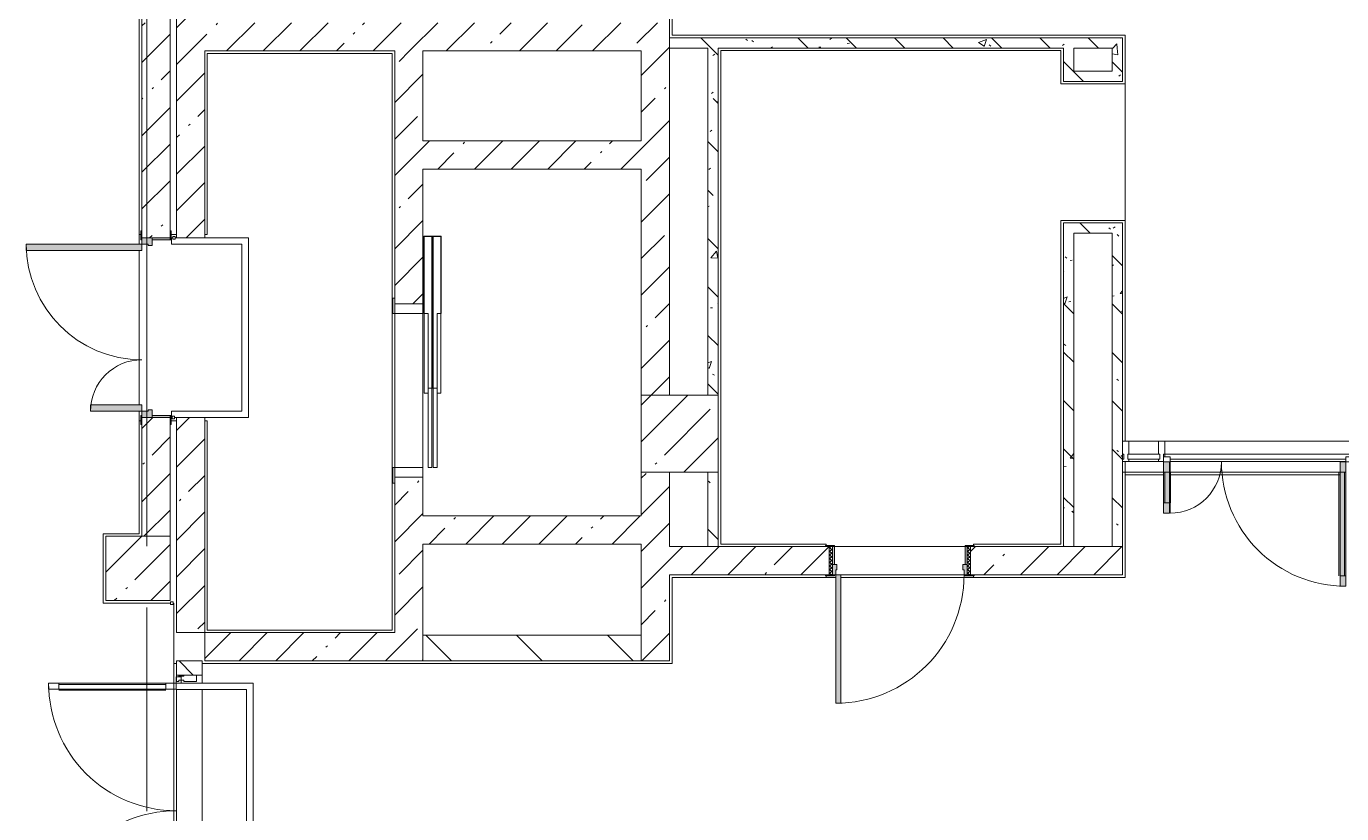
# Model space of a CAD drawing. Header units: millimetres. Extents: x 81368 to 286493, y -8553 to 29000.
# Drawn here: x 196853 to 207100, y 9040 to 15172 of the extents above; entities that cross this region are included whole.
import ezdxf

# ---------------------------------------------------------------- set-up
doc = ezdxf.new("R2010")
doc.units = ezdxf.units.MM
doc.linetypes.add('Осевая', pattern=[3175, 635, -476.25, 1587.5, -476.25])
for name, color, linetype, lineweight, true_color in [('A-DETL-GENF-7', 7, 'Continuous', 5, 0xaaaaaa), ('A-DETL-GENF-8', 7, 'Continuous', 5, 0xe2e2e2), ('A-DOOR-5', 7, 'Continuous', 5, 0xe2e2e2), ('A-DOOR-6', 7, 'Continuous', 5, 0xaaaaaa), ('A-DOOR-FRAM-4', 7, 'Continuous', 5, 0xe2e2e2), ('A-DOOR-FRAM-5', 7, 'Continuous', 5, 0xaaaaaa), ('A-FLOR-3', 7, 'Continuous', 5, 0xaaaaaa), ('I-WALL-8', 7, 'Continuous', 5, 0x787878)]:
    doc.layers.add(name, color=color, linetype=linetype, lineweight=lineweight, true_color=true_color)
for name, color, linetype, lineweight in [('A-GLAZ-CURT-1', 7, 'Continuous', 5), ('A-GLAZ-CWMG-2', 7, 'Continuous', 5), ('A-WALL', 7, 'Continuous', 9), ('A-WALL-6', 7, 'Continuous', 5), ('I-WALL-6', 7, 'Continuous', 5), ('S-COLS-1', 7, 'Continuous', 5), ('Оси', 7, 'Continuous', 9), ('Оси-2', 7, 'Осевая', 9)]:
    doc.layers.add(name, color=color, linetype=linetype, lineweight=lineweight)
pattern_1 = [(45, (159482.88, 0), (-285.123, 285.123), []), (45, (159768, 0), (-285.123, 285.123), [504.031, -100.806, 16.764, -84.042])]
pattern_2 = [(135, (159482.9, 0), (-377.171, -377.171), [533.4, -88.9, 17.78, -88.9]), (135, (159482.9, 376.94), (-377.171, -377.171), []), (50, (159482.9, 0), (637.6445, -55.7866), [66.675, -733.425]), (355, (159482.9, 0), (-123.349, 668.699), [53.34, -586.74]), (100.451, (159536, -4.65), (514.299, 612.908), [56.665, -623.315]), (46.184, (159482.9, 177.8), (948.776, -147.15), [100.012, -1100.137]), (96.636, (159561.9, 165.5), (830.909, 865.997), [84.998, -934.973]), (351.184, (159482.9, 177.8), (830.918, 865.988), [80.01, -880.11]), (21, (159571.8, 133.35), (530.6506, -357.928), [66.675, -733.425]), (326, (159571.8, 133.35), (216.308, 644.6585), [53.34, -586.74]), (71.451, (159616, 103.5), (746.9596, 286.724), [56.665, -623.315]), (37.5, (159482.88, 0), (10.8105, 295.9426), [16.764, -562.864, 16.764, -578.866, -588.962]), (37.5, (159482.88, 0), (10.8105, 295.9426), [-1175.258, 16.764, -572.198]), (7.5, (159482.88, 0), (233.8692, 350.6318), [16.764, -322.834, 16.764, -549.529, -224.472]), (7.5, (159482.88, 0), (233.8692, 350.6318), [-905.891, 16.764, -207.708]), (327.5, (159284.63, 0), (474.5678, -20.0513), [16.764, -205.486, 16.764, -676.656, -920.115]), (327.5, (159284.63, 0), (474.5678, -20.0513), [-915.67, 16.764, -903.351]), (317.5, (159195.73, 0), (518.452, 88.9934), [16.764, -272.161, 16.764, -443.738, -653.415]), (317.5, (159195.73, 0), (518.452, 88.9934), [-749.427, 16.764, -636.651])]
pattern_3 = [(135, (159482.9, 0), (-353.5534, -353.5534), [])]

# ---------------------------------------------------------------- blocks, each defined once
blk = doc.blocks.new('110_Дверь_СКБ_1Ст_Внутренняя1 - Д-11 1100x2100h_кладовые _все__ коридор _между помещениями блока столовой__ моечные _все_-32089417-1_2_3_птичка')
at = {"layer": 'A-DOOR-5'}
h = blk.add_hatch(color=256, dxfattribs=at)
h.paths.add_polyline_path([(522.5, 110), (512.5, 110), (512.5, 70), (502.5, 70), (502.5, 30), (537.5, 30), (537.5, 110)])
h.paths.add_polyline_path([(-497.5, 110), (-512.5, 110), (-512.5, 30), (-477.5, 30), (-477.5, 70), (-487.5, 70), (-487.5, 110)])
at = {"layer": 'A-DOOR-6'}
h = blk.add_hatch(dxfattribs=at)
h.set_pattern_fill('FP_126', color=256, style=0, pattern_type=2)
h.set_pattern_definition([(135, (1751.41, 174.685), (-14.14214, -14.14214), []), (225, (1751.41, 174.685), (14.14214, -14.14214), [])])
h.paths.add_polyline_path([(537.5, 110), (537.5, -110), (562.5, -110), (562.5, 110)])
at = {"layer": 'A-DOOR-FRAM-4'}
for points in [[(512.5, 1110), (472.5, 1110), (472.5, 110), (512.5, 110), (512.5, 1030.8)], [(-537.5, 118), (-567.5, 118), (-562.5, 110), (-497.5, 115.3), (-497.5, 118), (-517.5, 118)], [(562.5, 118), (522.5, 118), (522.5, 110), (592.5, 110), (587.5, 118)], [(-512.5, 30), (-512.5, -110), (-497.5, -110), (-497.5, 30)], [(522.5, 30), (522.5, -110), (537.5, -110), (537.5, 30)], [(-567.5, -110), (-562.5, -118), (-497.5, -118), (-497.5, -110), (-562.5, -110)], [(537.5, -110), (522.5, -115.3), (522.5, -118), (592.5, -118), (587.5, -110), (562.5, -110)]]:
    blk.add_hatch(color=256, dxfattribs=at).paths.add_polyline_path(points)
at = {"layer": 'A-DOOR-FRAM-5'}
h = blk.add_hatch(dxfattribs=at)
h.set_pattern_fill('FP_127', color=256, style=0, pattern_type=2)
h.set_pattern_definition([(45, (-371.384, 174.685), (-14.1421, 14.1421), []), (135, (-371.384, 174.685), (-14.1421, -14.1421), [])])
h.paths.add_polyline_path([(-512.5, 110), (-537.5, 110), (-537.5, -110), (-512.5, -110), (-512.5, 16)])
at = {"layer": 'A-DOOR-6'}
for p, q in [((512.5, 1110), (472.5, 1110)), ((472.5, 1110), (472.5, 110)), ((512.5, 110), (512.5, 1110)), ((472.5, 110), (512.5, 110))]:
    blk.add_line(p, q, dxfattribs=at)
blk.add_arc((512.5, 110), 1000, 90, 180, dxfattribs=at)
at = {"layer": 'A-DOOR-FRAM-5'}
for p, q in [((-497.5, 118), (-567.5, 118)), ((-567.5, 118), (-567.5, 110)), ((-567.5, 110), (-497.5, 110)), ((-512.5, 110), (-537.5, 110)), ((-537.5, 110), (-537.5, -110)), ((-487.5, 110), (-512.5, 110)), ((-512.5, 110), (-512.5, 30)), ((-512.5, -110), (-512.5, 110)), ((-497.5, 110), (-512.5, 110)), ((-512.5, 110), (-512.5, 109)), ((-512.5, 109), (-497.5, 109)), ((-497.5, 110), (-497.5, 118)), ((-497.5, 109), (-497.5, 110)), ((-487.5, 70), (-487.5, 110)), ((512.5, 110), (512.5, 70)), ((537.5, 110), (512.5, 110)), ((592.5, 118), (522.5, 118)), ((522.5, 118), (522.5, 110)), ((537.5, 110), (522.5, 110)), ((522.5, 110), (522.5, 109)), ((522.5, 110), (592.5, 110)), ((522.5, 109), (537.5, 109)), ((537.5, 30), (537.5, 110)), ((562.5, 110), (537.5, 110)), ((537.5, 110), (537.5, -110)), ((537.5, 109), (537.5, 110)), ((562.5, -110), (562.5, 110)), ((592.5, 110), (592.5, 118)), ((-512.5, 30), (-477.5, 30)), ((-497.5, 30), (-512.5, 30)), ((-512.5, 30), (-512.5, -110)), ((-497.5, -110), (-497.5, 30)), ((-477.5, 70), (-487.5, 70)), ((-477.5, 30), (-477.5, 70)), ((512.5, 70), (502.5, 70)), ((502.5, 70), (502.5, 30)), ((502.5, 30), (537.5, 30)), ((537.5, 30), (522.5, 30)), ((522.5, 30), (522.5, -110)), ((537.5, -110), (537.5, 30)), ((-497.5, -110), (-567.5, -110)), ((-567.5, -110), (-567.5, -118)), ((-567.5, -118), (-497.5, -118)), ((-537.5, -110), (-512.5, -110)), ((-512.5, -110), (-497.5, -110)), ((-497.5, -118), (-497.5, -110)), ((522.5, -110), (537.5, -110)), ((592.5, -110), (522.5, -110)), ((522.5, -110), (522.5, -118)), ((522.5, -118), (592.5, -118)), ((537.5, -110), (562.5, -110)), ((592.5, -118), (592.5, -110))]:
    blk.add_line(p, q, dxfattribs=at)
blk = doc.blocks.new('Дверь_Витражная_остекление_ - ДВН_ДАО_Главный вход_1800 в свету 5-32258809-1_2_3_птичка')
at = {"layer": 'A-DETL-GENF-7'}
for p, q in [((-993, -1013), (-993, -21)), ((-993, -21), (-993, -1013)), ((-993, -100), (-948, -100)), ((-983, -933), (-983, -100)), ((-948, -1013), (-948, -21)), ((-948, -1013), (-948, -21)), ((-939, -933), (-939, -100)), ((989, -933), (989, -100)), ((998, -1013), (998, -20)), ((998, -20), (998, -1013)), ((1043, -100), (998, -100)), ((1033, -933), (1033, -100)), ((1043, -1013), (1043, -20)), ((1043, -1013), (1043, -20)), ((-993, -933), (-948, -933)), ((-993, -1013), (-948, -1013)), ((-993, -1013), (-948, -1013)), ((1043, -933), (998, -933)), ((1043, -1013), (998, -1013)), ((998, -1013), (1043, -1013))]:
    blk.add_line(p, q, dxfattribs=at)
at = {"layer": 'A-DOOR-6'}
for p, q in [((-1043, 20), (-993, 20)), ((-1043, -20), (-1043, 20)), ((-993, 20), (-993, -20)), ((993, 20), (1043, 20)), ((993, -20), (993, 20)), ((1043, 20), (1043, -20)), ((-993, -20), (-1043, -20)), ((-993, -1013), (-993, -21)), ((1043, -20), (993, -20)), ((993, -1013), (993, -21))]:
    blk.add_line(p, q, dxfattribs=at)
for centre, start, end in [((-993, -20), 270, 0), ((993, -20), 180, 270)]:
    blk.add_arc(centre, 993, start, end, dxfattribs=at)
blk = doc.blocks.new('110_Дверь_СКБ_2Ст - Д-2 1450x2100h_Лестничная клетка EIS60-31891763-1_2_3_птичка')
at = {"layer": 'A-DOOR-5'}
for points in [[(612.5, 1010), (612.5, 110), (662.5, 110), (662.5, 1010)], [(-637.5, 110), (-587.5, 110), (-587.5, 510), (-637.5, 510), (-637.5, 130)], [(697.5, -110), (712.5, -110), (712.5, 30), (697.5, 30)]]:
    blk.add_hatch(color=256, dxfattribs=at).paths.add_polyline_path(points)
h = blk.add_hatch(color=256, dxfattribs=at)
h.paths.add_polyline_path([(-687.5, 110), (-687.5, 30), (-627.5, 30), (-627.5, 60), (-637.5, 60), (-637.5, 110), (-657.8, 110)])
h.paths.add_polyline_path([(652.5, 30), (712.5, 30), (712.5, 110), (662.5, 110), (662.5, 60), (652.5, 60), (652.5, 50)])
at = {"layer": 'A-DOOR-FRAM-4'}
for points in [[(-742.5, 118), (-742.5, 110), (-672.5, 115.4), (-672.5, 118), (-712.5, 118)], [(697.5, 110), (767.5, 110), (767.5, 118), (697.5, 118)], [(-687.5, -110), (-672.5, -110), (-672.5, 30), (-687.5, 30)], [(-742.5, -118), (-672.5, -118), (-672.5, -110), (-742.5, -110)], [(697.5, -110), (697.5, -118), (767.5, -118), (767.5, -110), (712.5, -110)]]:
    blk.add_hatch(color=256, dxfattribs=at).paths.add_polyline_path(points)
at = {"layer": 'A-DOOR-6'}
for p, q in [((662.5, 1010), (612.5, 1010)), ((612.5, 1010), (612.5, 110)), ((662.5, 110), (662.5, 1010)), ((-637.5, 510), (-637.5, 110)), ((-587.5, 510), (-637.5, 510)), ((-587.5, 110), (-587.5, 510)), ((-637.5, 110), (-587.5, 110)), ((612.5, 110), (662.5, 110))]:
    blk.add_line(p, q, dxfattribs=at)
for centre, radius, start, end in [((662.5, 110), 900, 90, 180), ((-637.5, 110), 400, 360, 90)]:
    blk.add_arc(centre, radius, start, end, dxfattribs=at)
at = {"layer": 'A-DOOR-FRAM-5'}
for p, q in [((-672.5, 118), (-742.5, 118)), ((-742.5, 118), (-742.5, 110)), ((-742.5, 110), (-672.5, 110)), ((-637.5, 110), (-687.5, 110)), ((-687.5, 110), (-687.5, 30)), ((-672.5, 110), (-672.5, 118)), ((-637.5, 60), (-637.5, 110)), ((662.5, 110), (662.5, 60)), ((712.5, 110), (662.5, 110)), ((767.5, 118), (697.5, 118)), ((697.5, 118), (697.5, 110)), ((697.5, 110), (767.5, 110)), ((712.5, 30), (712.5, 110)), ((767.5, 110), (767.5, 118)), ((-687.5, 30), (-627.5, 30)), ((-672.5, 30), (-687.5, 30)), ((-687.5, 30), (-687.5, -110)), ((-672.5, -110), (-672.5, 30)), ((-627.5, 60), (-637.5, 60)), ((-627.5, 30), (-627.5, 60)), ((662.5, 60), (652.5, 60)), ((652.5, 60), (652.5, 30)), ((652.5, 30), (712.5, 30)), ((712.5, 30), (697.5, 30)), ((697.5, 30), (697.5, -110)), ((712.5, -110), (712.5, 30)), ((-672.5, -110), (-742.5, -110)), ((-742.5, -110), (-742.5, -118)), ((-742.5, -118), (-672.5, -118)), ((-687.5, -110), (-672.5, -110)), ((-672.5, -118), (-672.5, -110)), ((697.5, -110), (712.5, -110)), ((767.5, -110), (697.5, -110)), ((697.5, -110), (697.5, -118)), ((697.5, -118), (767.5, -118)), ((767.5, -118), (767.5, -110))]:
    blk.add_line(p, q, dxfattribs=at)
blk = doc.blocks.new('BSC_Колонна _Прямоугольная - 500х500-V164-1_2_3_птичка')
at = {"layer": 'S-COLS-1'}
h = blk.add_hatch(dxfattribs=at)
h.set_pattern_fill('FP_182', color=256, style=0, pattern_type=2)
h.set_pattern_definition([(45, (-38240, -10950), (-285.123, 285.123), []), (45, (-37954.88, -10950), (-285.123, 285.123), [504.031, -100.806, 16.764, -84.042])])
h.paths.add_polyline_path([(-250, -250), (250, -250), (250, 250), (-250, 250), (-250, -70)])
for p, q in [((250, 250), (-250, 250)), ((-250, 250), (-250, -250)), ((250, -250), (250, 250)), ((-250, -250), (250, -250))]:
    blk.add_line(p, q, dxfattribs=at)
blk = doc.blocks.new('DOR_Дверь лифта - 1350х2050h-V170-1_2_3_птичка')
at = {"layer": 'A-DOOR-6'}
for p, q in [((-600, 125), (-720, 125)), ((-720, 125), (-720, 110)), ((-720, 110), (-600, 110)), ((-675, 110), (-675, -110)), ((-600, 110), (-675, 110)), ((-600, 110), (-600, 125)), ((600, 110), (-600, 110)), ((-600, 110), (-600, -110)), ((720, 125), (600, 125)), ((600, 125), (600, 110)), ((600, -110), (600, 110)), ((675, 110), (600, 110)), ((600, 110), (720, 110)), ((675, -110), (675, 110)), ((720, 110), (720, 125)), ((-675, -110), (-600, -110)), ((-600, -110), (600, -110)), ((-600, -150), (-600, -180)), ((20, -150), (-600, -150)), ((-600, -180), (20, -180)), ((-600, -190), (-600, -220)), ((20, -190), (-600, -190)), ((-20, -120), (-20, -150)), ((600, -120), (-20, -120)), ((-20, -150), (600, -150)), ((20, -180), (20, -150)), ((20, -220), (20, -190)), ((600, -110), (675, -110)), ((600, -150), (600, -120)), ((-600, -220), (20, -220)), ((-20, -220), (-20, -250)), ((600, -220), (-20, -220)), ((-20, -250), (600, -250)), ((600, -250), (600, -220))]:
    blk.add_line(p, q, dxfattribs=at)
at = {"layer": 'A-DOOR-FRAM-5'}
for p, q in [((1200, -180), (20, -180)), ((20, -180), (20, -183)), ((20, -183), (1203, -183)), ((1203, -187), (20, -187)), ((20, -187), (20, -190)), ((20, -190), (1200, -190)), ((600, -117), (600, -120)), ((1203, -117), (600, -117)), ((600, -120), (1200, -120)), ((1200, -120), (1200, -180)), ((1200, -190), (1200, -250)), ((1203, -183), (1203, -117)), ((1203, -253), (1203, -187)), ((600, -250), (600, -253)), ((1200, -250), (600, -250)), ((600, -253), (1203, -253))]:
    blk.add_line(p, q, dxfattribs=at)
blk = doc.blocks.new('Прямоугольный импост - Импост структурный с накладкой - 160мм Темный-32469899-1_2_3_птичка')
at = {"layer": 'A-GLAZ-CWMG-2'}
for p, q in [((0, 17), (-50, 17)), ((-50, 17), (-50, 0)), ((-50, 0), (-40, 0)), ((-40, 0), (-40, -40)), ((-10, -40), (-10, 0)), ((-10, 0), (0, 0)), ((0, 0), (0, 17)), ((-40, -40), (-50, -40)), ((-50, -40), (-50, -140)), ((0, -40), (-10, -40)), ((0, -140), (0, -40)), ((-50, -140), (0, -140))]:
    blk.add_line(p, q, dxfattribs=at)
blk = doc.blocks.new('Прямоугольный импост - Импост структурный с накладкой - 160мм Темный-32467808-1_2_3_птичка')
at = {"layer": 'A-GLAZ-CWMG-2'}
for p, q in [((-50, 40), (-50, 140)), ((-50, 140), (0, 140)), ((0, 140), (0, 40)), ((-40, 40), (-50, 40)), ((-50, -17), (-50, 0)), ((-50, 0), (-40, 0)), ((-40, 0), (-40, 40)), ((-10, 40), (-10, 0)), ((0, 40), (-10, 40)), ((-10, 0), (0, 0)), ((0, 0), (0, -17)), ((0, -17), (-50, -17))]:
    blk.add_line(p, q, dxfattribs=at)
blk = doc.blocks.new('Системная панель - Стекло - 40мм-32785804-1_2_3_птичка')
at = {"layer": 'A-GLAZ-CURT-1'}
for p, q in [((125, 0), (-125, 0)), ((-125, 0), (-125, -40)), ((125, -40), (125, 0)), ((-125, -40), (125, -40))]:
    blk.add_line(p, q, dxfattribs=at)
blk = doc.blocks.new('Дверь_Витражная_остекление_ - В-9-32786634-1_2_3_птичка')
at = {"layer": 'A-DETL-GENF-8'}
for points in [[(-639.5, 989), (-684.5, 989), (-684.5, 20), (-639.5, 20), (-639.5, 920)], [(689.5, 420), (689.5, 20), (734.5, 20), (734.5, 420)]]:
    blk.add_hatch(color=256, dxfattribs=at).paths.add_polyline_path(points)
at = {"layer": 'A-DETL-GENF-7'}
for p, q in [((-684.5, 989), (-639.5, 989)), ((-684.5, 989), (-684.5, 20)), ((-639.5, 989), (-684.5, 989)), ((-684.5, 989), (-684.5, 20)), ((-639.5, 989), (-639.5, 20)), ((-639.5, 20), (-639.5, 989)), ((-684.5, 909), (-639.5, 909)), ((-674.5, 909), (-674.5, 100)), ((-630.5, 909), (-630.5, 100)), ((734.5, 420), (689.5, 420)), ((689.5, 420), (689.5, 20)), ((734.5, 420), (689.5, 420)), ((689.5, 420), (689.5, 20)), ((734.5, 420), (734.5, 20)), ((734.5, 20), (734.5, 420)), ((680.5, 340), (680.5, 100)), ((734.5, 340), (689.5, 340)), ((724.5, 340), (724.5, 100)), ((-684.5, 100), (-639.5, 100)), ((-639.5, 20), (-684.5, 20)), ((-684.5, 20), (-639.5, 20)), ((734.5, 100), (689.5, 100))]:
    blk.add_line(p, q, dxfattribs=at)
at = {"layer": 'A-DOOR-6'}
for p, q in [((-684.5, 989), (-684.5, 20)), ((684.5, 420), (684.5, 20)), ((-684.5, 20), (-734.5, 20)), ((-734.5, 20), (-734.5, -20)), ((-684.5, -20), (-684.5, 20)), ((734.5, 20), (684.5, 20)), ((684.5, 20), (684.5, -20)), ((734.5, -20), (734.5, 20)), ((-734.5, -20), (-684.5, -20)), ((684.5, -20), (734.5, -20))]:
    blk.add_line(p, q, dxfattribs=at)
for centre, radius, start, end in [((-684.5, 20), 969, 360, 90), ((684.5, 20), 400, 90, 180)]:
    blk.add_arc(centre, radius, start, end, dxfattribs=at)
blk = doc.blocks.new('Прямоугольный импост - Импост структурный с накладкой - 160мм Темный-32786259-1_2_3_птичка')
at = {"layer": 'A-GLAZ-CWMG-2'}
for p, q in [((46240, 11940), (47689, 11940)), ((46240, 11820), (46240, 11840)), ((46240, 11840), (47689, 11840)), ((46280, 11800), (47649, 11800)), ((47689, 11840), (47689, 11820)), ((46280, 11783), (47649, 11783))]:
    blk.add_line(p, q, dxfattribs=at)
blk = doc.blocks.new('Прямоугольный импост - Импост структурный с накладкой - 160мм Темный-32785802-1_2_3_птичка')
at = {"layer": 'A-GLAZ-CWMG-2'}
for p, q in [((45960, 11940), (46190, 11940)), ((45960, 11783), (46190, 11783))]:
    blk.add_line(p, q, dxfattribs=at)
blk = doc.blocks.new('Прямоугольный импост - Импост структурный с накладкой - 160мм Темный-V186-1_2_3_птичка')
at = {"layer": 'A-GLAZ-CWMG-2'}
for p, q in [((-25, 40), (-25, 140)), ((-25, 140), (25, 140)), ((25, 140), (25, 40)), ((-15, 40), (-25, 40)), ((-15, 20), (-15, 40)), ((15, 40), (15, 0)), ((25, 40), (15, 40)), ((15, 0), (25, 0)), ((25, 0), (25, -17)), ((25, -17), (-15, -17))]:
    blk.add_line(p, q, dxfattribs=at)

msp = doc.modelspace()

# ---------------------------------------------------------------- hatches: boundary and pattern name
at = {"layer": 'I-WALL-6'}
h = msp.add_hatch(dxfattribs=at)
h.set_pattern_fill('FP_69', color=256, style=0, pattern_type=2)
h.set_pattern_definition(pattern_1)
h.paths.add_polyline_path([(198242.9, 10450), (198240.8, 12125), (198022.9, 12125), (198022.9, 10450)])
h.paths.add_polyline_path([(198022.9, 13525), (198242.9, 13525), (198242.9, 21575.3), (198022.9, 21575.3), (198022.9, 15593.2)])
h.paths.add_polyline_path([(198242.9, 22975.3), (198242.9, 23420.3), (198022.9, 23420.3), (198022.9, 22975.3), (198192.9, 22975.3)])
h = msp.add_hatch(dxfattribs=at)
h.set_pattern_fill('FP_69', color=256, style=0, pattern_type=2)
h.set_pattern_definition(pattern_1)
h.paths.add_polyline_path([(197919, 11200), (197972.9, 11200), (197972.9, 12125), (197752.9, 12125), (197752.9, 11200)])
h.paths.add_polyline_path([(197972.9, 13525), (197972.9, 15200), (197752.9, 15200), (197752.9, 13525), (197832.9, 13525)])
h = msp.add_hatch(dxfattribs=at)
h.set_pattern_fill('FP_69', color=256, style=0, pattern_type=2)
h.set_pattern_definition(pattern_1)
h.paths.add_polyline_path([(198242.9, 14980), (201862.9, 14980), (201862.9, 15200), (198242.9, 15200)])
h = msp.add_hatch(dxfattribs=at)
h.set_pattern_fill('FP_69', color=256, style=0, pattern_type=2)
h.set_pattern_definition(pattern_1)
h.paths.add_polyline_path([(199942.9, 14280), (199942.9, 14980), (199722.9, 14979.6), (199722.9, 14280)])
h = msp.add_hatch(dxfattribs=at)
h.set_pattern_fill('FP_69', color=256, style=0, pattern_type=2)
h.set_pattern_definition(pattern_1)
h.paths.add_polyline_path([(201862.9, 12300), (201862.9, 14980), (201642.9, 14980), (201642.9, 12300)])
h = msp.add_hatch(dxfattribs=at)
h.set_pattern_fill('FP_69', color=256, style=0, pattern_type=2)
h.set_pattern_definition(pattern_1)
h.paths.add_polyline_path([(199722.9, 10230), (199942.9, 10230), (199942.9, 11660), (199722.9, 11660), (199722.9, 10430)])
h.paths.add_polyline_path([(199722.9, 13010), (199942.9, 13010), (199942.9, 14280), (199722.9, 14280), (199722.9, 13293.6)])
h = msp.add_hatch(dxfattribs=at)
h.set_pattern_fill('FP_69', color=256, style=0, pattern_type=2)
h.set_pattern_definition(pattern_1)
h.paths.add_polyline_path([(201185.5, 14060), (201642.9, 14060), (201642.9, 14280), (199942.9, 14280), (199942.9, 14060), (200394.4, 14060)])
h = msp.add_hatch(dxfattribs=at)
h.set_pattern_fill('FP_69', color=256, style=0, pattern_type=2)
h.set_pattern_definition(pattern_1)
h.paths.add_polyline_path([(201642.9, 10230), (201862.9, 10230), (201862.9, 11700), (201642.9, 11700), (201642.9, 10430)])
h = msp.add_hatch(dxfattribs=at)
h.set_pattern_fill('FP_69', color=256, style=0, pattern_type=2)
h.set_pattern_definition(pattern_1)
h.paths.add_polyline_path([(201642.9, 11140), (201642.9, 11360), (199942.9, 11360), (199942.9, 11140), (201185.5, 11140)])
h = msp.add_hatch(dxfattribs=at)
h.set_pattern_fill('FP_69', color=256, style=0, pattern_type=2)
h.set_pattern_definition(pattern_1)
h.paths.add_polyline_path([(201862.9, 10900), (203107.9, 10900), (203107.9, 11120), (201862.9, 11120), (201862.9, 10994)])
h.paths.add_polyline_path([(204903.4, 10900), (205392.9, 10900), (205392.9, 11120), (204207.9, 11120), (204207.9, 10900), (204237.9, 10900)])
h = msp.add_hatch(dxfattribs=at)
h.set_pattern_fill('FP_69', color=256, style=0, pattern_type=2)
h.set_pattern_definition(pattern_1)
h.paths.add_polyline_path([(198242.9, 10230), (199722.9, 10230), (199722.9, 10450), (198242.9, 10450)])
h = msp.add_hatch(dxfattribs=at)
h.set_pattern_fill('FP_99', color=256, style=0, pattern_type=2)
h.set_pattern_definition(pattern_3)
h.paths.add_polyline_path([(201642.9, 10230), (201642.9, 10430), (199942.9, 10430), (199942.9, 10230), (201185.5, 10230)])
h = msp.add_hatch(dxfattribs=at)
h.set_pattern_fill('FP_99', color=256, style=0, pattern_type=2)
h.set_pattern_definition(pattern_3)
h.paths.add_polyline_path([(198222.9, 7900), (198222.9, 7990), (198022.9, 7990), (198022.9, 7900)])
h.paths.add_polyline_path([(198222.9, 10120), (198222.9, 10230), (198022.9, 10230), (198022.9, 10120)])
at = {"layer": 'I-WALL-8'}
h = msp.add_hatch(dxfattribs=at)
h.set_pattern_fill('FP_98', color=256, style=0, pattern_type=2)
h.set_pattern_definition(pattern_2)
h.paths.add_polyline_path([(204932.9, 15002.5), (205392.9, 15002.5), (205387.4, 15082.5), (201862.9, 15082.5), (201862.9, 15002.5), (204912.9, 15002.5)])
h = msp.add_hatch(dxfattribs=at)
h.set_pattern_fill('FP_98', color=256, style=0, pattern_type=2)
h.set_pattern_definition(pattern_2)
h.paths.add_polyline_path([(202242.9, 11120), (202242.9, 11700), (202162.9, 11700), (202162.9, 11120)])
h.paths.add_polyline_path([(202242.9, 12300), (202242.9, 15002.5), (202162.9, 15002.5), (202162.9, 12300)])
h = msp.add_hatch(dxfattribs=at)
h.set_pattern_fill('FP_98', color=256, style=0, pattern_type=2)
h.set_pattern_definition(pattern_2)
h.paths.add_polyline_path([(204996.8, 14742.5), (205012.9, 14742.5), (205012.9, 15002.5), (204932.9, 15002.5), (204932.9, 14742.5), (204977.4, 14742.5)])
h = msp.add_hatch(dxfattribs=at)
h.set_pattern_fill('FP_98', color=256, style=0, pattern_type=2)
h.set_pattern_definition(pattern_2)
h.paths.add_polyline_path([(205392.9, 14822.5), (205392.9, 15002.5), (205312.9, 15002.5), (205312.9, 14822.5)])
h = msp.add_hatch(dxfattribs=at)
h.set_pattern_fill('FP_98', color=256, style=0, pattern_type=2)
h.set_pattern_definition(pattern_2)
h.paths.add_polyline_path([(205392.9, 14742.5), (205392.9, 14822.5), (205012.9, 14818.9), (205013, 14742.5)])
h = msp.add_hatch(dxfattribs=at)
h.set_pattern_fill('FP_98', color=256, style=0, pattern_type=2)
h.set_pattern_definition(pattern_2)
h.paths.add_polyline_path([(204932.9, 13560), (205312.9, 13560), (205312.9, 13640), (204932.9, 13640)])
h = msp.add_hatch(dxfattribs=at)
h.set_pattern_fill('FP_98', color=256, style=0, pattern_type=2)
h.set_pattern_definition(pattern_2)
h.paths.add_polyline_path([(205392.9, 11120), (205392.9, 13640), (205312.9, 13640), (205312.9, 11120)])
h = msp.add_hatch(dxfattribs=at)
h.set_pattern_fill('FP_98', color=256, style=0, pattern_type=2)
h.set_pattern_definition(pattern_2)
h.paths.add_polyline_path([(205012.9, 11120), (205012.9, 13560), (204932.9, 13560), (204932.9, 11120)])
at = {"layer": 'S-COLS-1'}
h = msp.add_hatch(dxfattribs=at)
h.set_pattern_fill('FP_69', color=256, style=0, pattern_type=2)
h.set_pattern_definition(pattern_1)
h.paths.add_polyline_path([(202242.9, 11700), (202242.9, 12300), (201642.9, 12300), (201642.9, 11700), (202162.9, 11700)])

# ---------------------------------------------------------------- linework, layer by layer
at = {"layer": 'A-FLOR-3'}
for p, q in [((197732.9, 13475), (197732.9, 21550.3)), ((201882.9, 16680), (201882.9, 15102.5)), ((201882.9, 15102.5), (205412.9, 15102.5)), ((205412.9, 15102.5), (205412.9, 11940)), ((202262.9, 14982.5), (202262.9, 11140)), ((204912.9, 14982.5), (202262.9, 14982.5)), ((204912.9, 14723.6), (204912.9, 14982.5)), ((199702.9, 14960), (198262.9, 14960)), ((198262.9, 14960), (198262.9, 13550)), ((199702.9, 10470), (199702.9, 14960)), ((205412.9, 14723.6), (204912.9, 14723.6)), ((204912.9, 11140), (204912.9, 13660)), ((204912.9, 13660), (205412.9, 13660)), ((197744.9, 13550), (197732.9, 13550)), ((198022.9, 13550), (197980.9, 13550)), ((198262.9, 13550), (198242.9, 13550)), ((197732.9, 13425), (197732.9, 12225)), ((197993.4, 13525), (197982.9, 13525)), ((197982.9, 13525), (197982.9, 13475)), ((197982.9, 13475), (198532.9, 13475)), ((198022.9, 13525), (198013.4, 13525)), ((198582.9, 13525), (198242.9, 13525)), ((198532.9, 13475), (198532.9, 12175)), ((198582.9, 12125), (198582.9, 13525)), ((197732.9, 11220), (197732.9, 12175)), ((197732.9, 12100), (197744.9, 12100)), ((197980.9, 12100), (198022.9, 12100)), ((198532.9, 12175), (197982.9, 12175)), ((197982.9, 12175), (197982.9, 12125)), ((198008.4, 12125), (198022.9, 12125)), ((198242.9, 12125), (198582.9, 12125)), ((198242.9, 12100), (198262.9, 12100)), ((198262.9, 12100), (198262.9, 10470)), ((205412.9, 11783), (205412.9, 11679)), ((205712.9, 11680), (205412.9, 11680)), ((205412.9, 11680), (205412.9, 10880)), ((205412.9, 11679), (205712.9, 11679)), ((207086.9, 11680), (205757.9, 11680)), ((205757.9, 11679), (207086.9, 11679)), ((197452.9, 10680), (197452.9, 11220)), ((197452.9, 11220), (197732.9, 11220)), ((202262.9, 11140), (203082.9, 11140)), ((203082.9, 11140), (203082.9, 11128)), ((204232.9, 11128), (204232.9, 11140)), ((204232.9, 11140), (204912.9, 11140)), ((203157.9, 10880), (201882.9, 10880)), ((201882.9, 10880), (201882.9, 10210)), ((203082.9, 10892), (203082.9, 10880)), ((203082.9, 10880), (203157.9, 10880)), ((203197.9, 10880), (204232.9, 10880)), ((205412.9, 10880), (203197.9, 10880)), ((204232.9, 10880), (204232.9, 10892)), ((197977.4, 10680), (197452.9, 10680)), ((198002.9, 7920), (198002.9, 10680)), ((198262.9, 10470), (199702.9, 10470)), ((198022.9, 10210), (198002.9, 10210)), ((201882.9, 10210), (198222.9, 10210)), ((198019.1, 10057.4), (198019.1, 10007.4)), ((198619.1, 10057.4), (198059.9, 10057.4)), ((198619.1, 8070), (198619.1, 10057.4)), ((198019.1, 10007.4), (198569.1, 10007.4)), ((198569.1, 10007.4), (198569.1, 8120))]:
    msp.add_line(p, q, dxfattribs=at)
at = {"layer": 'A-WALL'}
for p, q in [((202162.9, 11120), (202242.9, 11120)), ((204932.9, 11120), (205012.9, 11120)), ((205312.9, 11120), (205392.9, 11120)), ((199942.9, 10430), (199942.9, 10230)), ((201642.9, 10230), (201642.9, 10430))]:
    msp.add_line(p, q, dxfattribs=at)
at = {"layer": 'A-WALL-6'}
for p, q in [((197993.4, 13534), (197993.4, 13514)), ((198013.4, 13534), (197993.4, 13534)), ((198013.4, 13514), (198013.4, 13534)), ((197993.4, 13514), (198013.4, 13514)), ((198008.4, 12136), (197988.4, 12136)), ((197988.4, 12136), (197988.4, 12116)), ((197988.4, 12116), (198008.4, 12116)), ((198008.4, 12116), (198008.4, 12136)), ((197977.4, 10689), (197977.4, 10669)), ((197997.4, 10689), (197977.4, 10689)), ((197977.4, 10669), (197997.4, 10669)), ((197997.4, 10669), (197997.4, 10689))]:
    msp.add_line(p, q, dxfattribs=at)
at = {"layer": 'I-WALL-6'}
for p, q in [((197752.9, 21575.3), (197752.9, 13580)), ((197972.9, 13580), (197972.9, 21575.3)), ((198022.9, 21520.3), (198022.9, 13525)), ((201862.9, 12300), (201862.9, 16700)), ((205392.9, 15082.5), (201862.9, 15082.5)), ((201862.9, 15082.5), (201862.9, 15002.5)), ((205392.9, 14742.5), (205392.9, 15082.5)), ((198242.9, 13525), (198242.9, 14980)), ((198242.9, 14980), (199722.9, 14980)), ((199722.9, 14980), (199722.9, 13010)), ((199942.9, 14980), (201642.9, 14980)), ((199942.9, 14280), (199942.9, 14980)), ((201642.9, 14980), (201642.9, 14280)), ((201862.9, 15002.5), (202162.9, 15002.5)), ((202162.9, 15002.5), (202162.9, 12300)), ((202242.9, 15002.5), (204932.9, 15002.5)), ((202242.9, 12300), (202242.9, 15002.5)), ((204932.9, 15002.5), (204932.9, 14742.5)), ((205012.9, 15002.5), (205312.9, 15002.5)), ((205012.9, 14822.5), (205012.9, 15002.5)), ((205312.9, 15002.5), (205312.9, 14822.5)), ((205312.9, 14822.5), (205012.9, 14822.5)), ((204932.9, 14742.5), (205392.9, 14742.5)), ((201642.9, 14280), (199942.9, 14280)), ((199942.9, 13010), (199942.9, 14060)), ((199942.9, 14060), (201642.9, 14060)), ((201642.9, 14060), (201642.9, 12300)), ((205392.9, 13640), (204932.9, 13640)), ((204932.9, 13640), (204932.9, 11120)), ((205392.9, 10900), (205392.9, 13640)), ((205012.9, 13560), (205312.9, 13560)), ((205012.9, 11120), (205012.9, 13560)), ((205312.9, 13560), (205312.9, 11120)), ((198022.9, 13525), (198242.9, 13525)), ((199722.9, 13010), (199942.9, 13010)), ((201642.9, 12300), (201862.9, 12300)), ((202162.9, 12300), (202242.9, 12300)), ((198242.9, 12125), (198022.9, 12125)), ((198022.9, 12125), (198022.9, 10450)), ((198242.9, 12125), (198242.9, 10230)), ((197752.9, 12070), (197752.9, 11200)), ((197972.9, 11200), (197972.9, 12070)), ((201642.9, 11700), (201642.9, 11360)), ((201862.9, 11700), (201642.9, 11700)), ((201862.9, 11120), (201862.9, 11700)), ((202162.9, 11700), (202162.9, 11120)), ((202242.9, 11700), (202162.9, 11700)), ((202242.9, 11120), (202242.9, 11700)), ((205712.9, 11700), (205392.9, 11700)), ((207086.9, 11700), (205757.9, 11700)), ((199722.9, 11660), (199722.9, 10450)), ((199942.9, 11660), (199722.9, 11660)), ((199942.9, 11360), (199942.9, 11660)), ((201642.9, 11360), (199942.9, 11360)), ((199942.9, 11140), (201642.9, 11140)), ((199942.9, 10430), (199942.9, 11140)), ((201642.9, 11140), (201642.9, 10430)), ((202162.9, 11120), (201862.9, 11120)), ((203077.9, 11120), (202242.9, 11120)), ((203147.9, 11120), (204167.9, 11120)), ((204932.9, 11120), (204237.9, 11120)), ((205312.9, 11120), (205012.9, 11120)), ((201862.9, 10230), (201862.9, 10900)), ((201862.9, 10900), (203077.9, 10900)), ((204157.9, 10900), (203197.9, 10900)), ((204237.9, 10900), (205392.9, 10900)), ((198022.9, 10450), (198242.9, 10450)), ((199722.9, 10450), (198242.9, 10450)), ((201642.9, 10430), (199942.9, 10430)), ((198222.9, 10230), (198022.9, 10230)), ((198022.9, 10230), (198022.9, 10120)), ((198222.9, 10057.4), (198222.9, 10230)), ((198242.9, 10230), (201862.9, 10230)), ((198022.9, 10120), (198222.9, 10120)), ((198022.9, 8120), (198022.9, 10007.4)), ((198222.9, 10007.4), (198222.9, 8120))]:
    msp.add_line(p, q, dxfattribs=at)
at = {"layer": 'S-COLS-1'}
for p, q in [((202162.9, 12300), (201642.9, 12300)), ((201642.9, 12300), (201642.9, 11700)), ((202242.9, 12300), (202162.9, 12300)), ((202242.9, 11700), (202242.9, 12300)), ((201642.9, 11700), (202162.9, 11700)), ((202162.9, 11700), (202242.9, 11700))]:
    msp.add_line(p, q, dxfattribs=at)
at = {"layer": 'Оси'}
msp.add_line((197792.9, 11299.7), (197792.9, 23799.7), dxfattribs=at)
at = {"layer": 'Оси-2'}
msp.add_line((197792.9, 7947.2), (197792.9, 11299.7), dxfattribs=at)

# ---------------------------------------------------------------- block references
at = {"layer": 'A-DOOR-6'}
for name, p, rotation in [('110_Дверь_СКБ_2Ст - Д-2 1450x2100h_Лестничная клетка EIS60-31891763-1_2_3_птичка', (197862.9, 12812.5), 89.99999999999991), ('DOR_Дверь лифта - 1350х2050h-V170-1_2_3_птичка', (199832.9, 12335), 90), ('Дверь_Витражная_остекление_ - В-9-32786634-1_2_3_птичка', (206447.4, 11800), 180), ('110_Дверь_СКБ_1Ст_Внутренняя1 - Д-11 1100x2100h_кладовые _все__ коридор _между помещениями блока столовой__ моечные _все_-32089417-1_2_3_птичка', (203670.4, 11010), 180), ('Дверь_Витражная_остекление_ - ДВН_ДАО_Главный вход_1800 в свету 5-32258809-1_2_3_птичка', (198039.9, 9062.5), 269.9999999999999)]:
    msp.add_blockref(name, p, dxfattribs=dict(at, rotation=rotation))
at = {"layer": 'A-GLAZ-CURT-1', "rotation": 180}
msp.add_blockref('Системная панель - Стекло - 40мм-32785804-1_2_3_птичка', (205557.9, 11800), dxfattribs=at)
at = {"layer": 'A-GLAZ-CWMG-2', "extrusion": (0, 0, -1)}
for name, p in [('Прямоугольный импост - Импост структурный с накладкой - 160мм Темный-32467808-1_2_3_птичка', (-205392.9, 11800)), ('Прямоугольный импост - Импост структурный с накладкой - 160мм Темный-V186-1_2_3_птичка', (-205697.9, 11800))]:
    msp.add_blockref(name, p, dxfattribs=at)
at = {"layer": 'A-GLAZ-CWMG-2'}
for name in ['Прямоугольный импост - Импост структурный с накладкой - 160мм Темный-32785802-1_2_3_птичка', 'Прямоугольный импост - Импост структурный с накладкой - 160мм Темный-32786259-1_2_3_птичка']:
    msp.add_blockref(name, (159482.9, 0), dxfattribs=at)
at = {"layer": 'A-GLAZ-CWMG-2', "rotation": 89.99999999999993}
msp.add_blockref('Прямоугольный импост - Импост структурный с накладкой - 160мм Темный-32469899-1_2_3_птичка', (198039.9, 10120), dxfattribs=at)
at = {"layer": 'S-COLS-1'}
msp.add_blockref('BSC_Колонна _Прямоугольная - 500х500-V164-1_2_3_птичка', (197722.9, 10950), dxfattribs=at)

doc.saveas('drawing.dxf')
